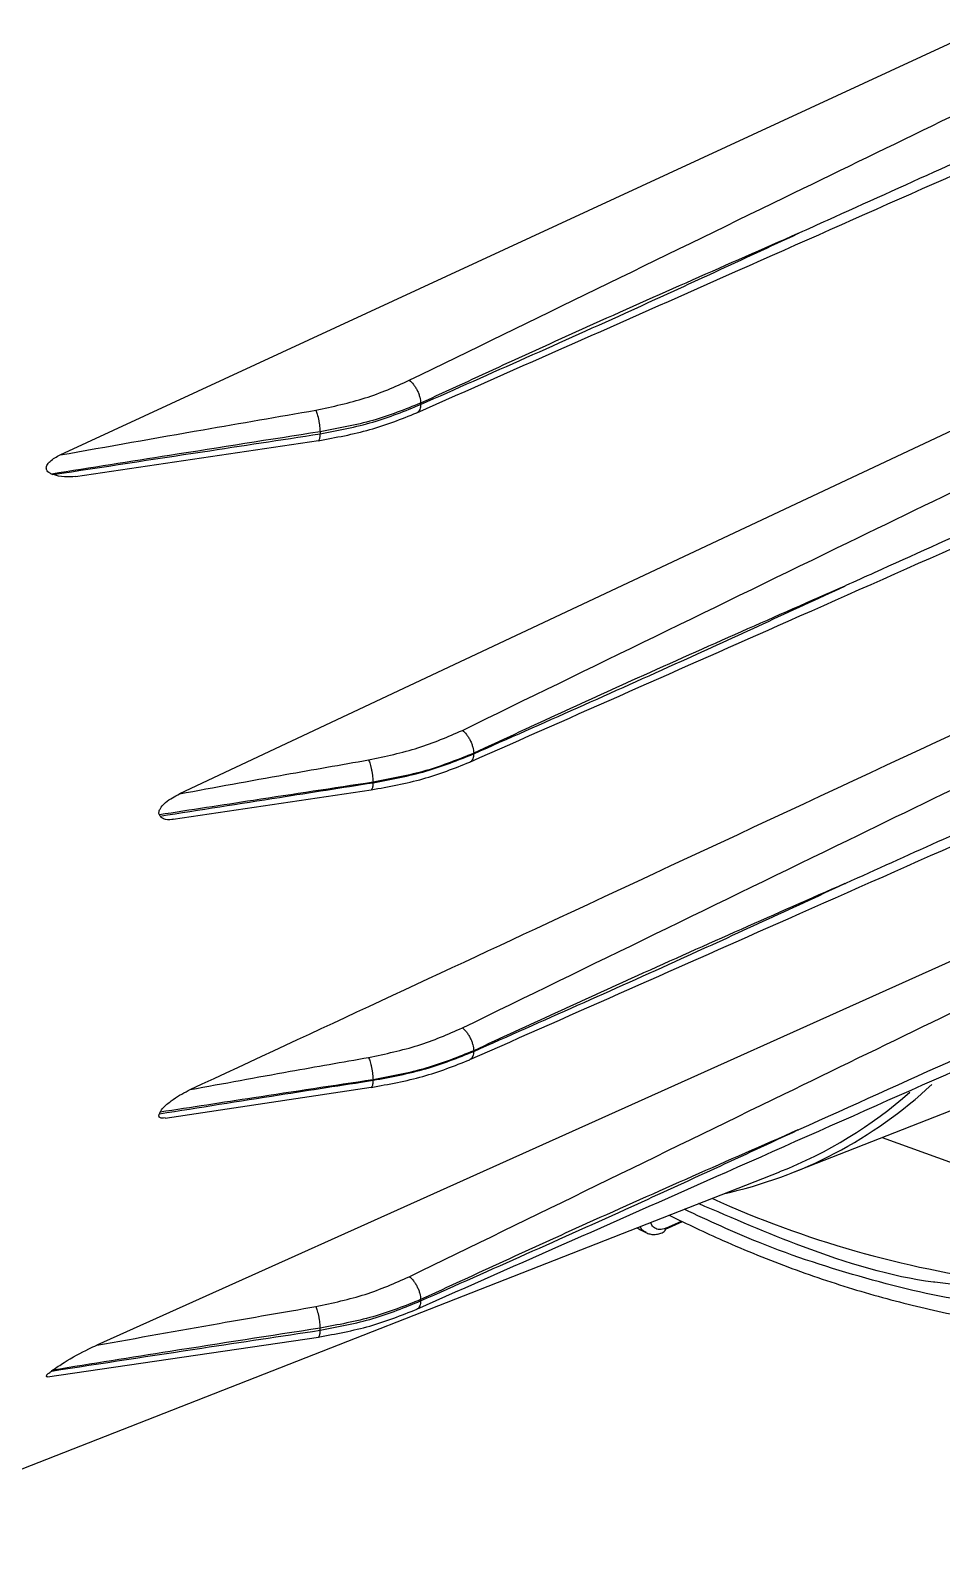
# Model space of a CAD drawing. Extents: x 8 to 113, y 1 to 87.
# Drawn here: x 14.111 to 15.728, y 3.128 to 5.808 of the extents above; entities that cross this region are included whole.
import ezdxf

# ---------------------------------------------------------------- set-up
doc = ezdxf.new("R2010")
doc.units = 0
doc.header["$MEASUREMENT"] = 0
doc.layers.add('OBJECT', color=7, linetype='CONTINUOUS')

msp = doc.modelspace()

# ---------------------------------------------------------------- linework, layer by layer
at = {"layer": 'OBJECT'}
for p, q in [((14.1643, 5.0549), (15.8512, 5.8354)), ((16.001, 5.2182), (14.376, 4.4543)), ((14.8036, 5.1467), (14.8036, 5.1444)), ((14.6252, 5.0961), (14.6252, 5.0923)), ((14.1916, 5.017), (14.6223, 5.0803)), ((14.8976, 4.5262), (14.8976, 4.5251)), ((14.7191, 4.4748), (14.7191, 4.4739)), ((14.3645, 4.409), (14.7161, 4.4614)), ((15.8906, 4.2237), (14.2292, 3.4768)), ((15.4617, 3.7821), (16.3128, 4.1159)), ((14.8976, 3.9976), (14.8976, 3.9988)), ((14.7191, 3.9464), (14.7191, 3.9473)), ((14.3506, 3.8794), (14.7161, 3.934)), ((13.7674, 3.1283), (15.4405, 3.7844)), ((15.2377, 3.6823), (15.2681, 3.696)), ((15.2382, 3.6842), (15.2661, 3.6969)), ((15.8449, 3.5723), (15.7155, 3.5883)), ((14.8036, 3.5554), (14.8036, 3.5577)), ((14.1421, 3.4209), (14.6223, 3.4913)), ((14.6252, 3.5033), (14.6252, 3.5071))]:
    msp.add_line(p, q, dxfattribs=at)
at = {"layer": 'OBJECT', "flags": 128}
msp.add_lwpolyline([(15.6222, 3.8451), (15.7477, 3.7996), (15.8868, 3.7603)], dxfattribs=at)
at = {"layer": 'OBJECT'}
for centre, radius, start, end in [((15.1725, 4.5156), 0.7884, 282.3075, 312.9747), ((15.1574, 4.5065), 0.7755, 291.4046, 311.4728), ((16.0766, 5.4072), 1.8334, 245.6295, 262.5299), ((15.2296, 3.6845), 0.00858, 298.2067, 358.0418)]:
    msp.add_arc(centre, radius, start, end, dxfattribs=at)
for centre, major_axis, start_param, end_param in [((11.3864, 3.7987), (3.3577, 0.6226), 0.533221, 0.534349), ((11.1229, 3.6543), (3.2718, 0.6067), 0.120597, 0.122548), ((11.1229, 3.6543), (3.2718, 0.6067), 6.012015, 6.013966), ((11.3864, 3.7987), (3.3577, 0.6226), 5.600214, 5.601342)]:
    msp.add_ellipse(centre, major_axis=major_axis, ratio=0.401488, start_param=start_param, end_param=end_param, dxfattribs=at)
for points, knots in [([(14.1671, 6.7258), (14.1606, 6.7106), (14.1415, 6.6654), (14.0717, 6.4986), (13.9589, 6.2175), (13.812, 5.8256), (13.7196, 5.5456), (13.6735, 5.4056)], [0, 0, 0, 0, 0.037504, 0.11146, 0.407416, 0.703808, 1, 1, 1, 1]), ([(14.7835, 5.1872), (15.0052, 5.2953), (15.401, 5.4884), (15.7977, 5.6808), (15.9723, 5.7655)], [0, 0, 0, 0, 0.560008, 1, 1, 1, 1]), ([(16.0095, 5.6894), (16.009, 5.6892), (15.9146, 5.6466), (15.7529, 5.5738), (15.575, 5.4935), (15.4904, 5.4553), (15.4731, 5.4475), (15.4725, 5.4472)], [0, 0, 0, 0, 0.002464, 0.527441, 0.903158, 0.997088, 1, 1, 1, 1]), ([(14.797, 5.1297), (14.9799, 5.2107), (15.3813, 5.3884), (15.7823, 5.5664), (16.0005, 5.6633)], [0, 0, 0, 0, 0.455752, 1, 1, 1, 1]), ([(15.4725, 5.4472), (15.3477, 5.3925), (15.1247, 5.2946), (14.9017, 5.1919), (14.8036, 5.1467)], [0, 0, 0, 0, 0.560064, 1, 1, 1, 1]), ([(14.8036, 5.1444), (14.9285, 5.1997), (15.1514, 5.2985), (15.3744, 5.4018), (15.4725, 5.4472)], [0, 0, 0, 0, 0.559937, 1, 1, 1, 1]), ([(14.6176, 5.1343), (14.6475, 5.1407), (14.7072, 5.1535), (14.7581, 5.1759), (14.7835, 5.1872)], [0, 0, 0, 0, 0.501105, 1, 1, 1, 1]), ([(14.7835, 5.1872), (14.786, 5.185), (14.7898, 5.1816), (14.7944, 5.175), (14.7976, 5.1693), (14.8002, 5.1633), (14.8028, 5.1555), (14.8033, 5.1502), (14.8036, 5.1467)], [0, 0, 0, 0, 0.239485, 0.368378, 0.5, 0.631622, 0.760513, 1, 1, 1, 1]), ([(14.8036, 5.1467), (14.7761, 5.1357), (14.7211, 5.1136), (14.6572, 5.1019), (14.6252, 5.0961)], [0, 0, 0, 0, 0.499961, 1, 1, 1, 1]), ([(14.8775, 4.5667), (15.1055, 4.6778), (15.5126, 4.8762), (15.9206, 5.0739), (16.1002, 5.1609)], [0, 0, 0, 0, 0.560008, 1, 1, 1, 1]), ([(14.1643, 5.0549), (14.2488, 5.0699), (14.3998, 5.0966), (14.551, 5.1228), (14.6176, 5.1343)], [0, 0, 0, 0, 0.560013, 1, 1, 1, 1]), ([(14.6176, 5.1343), (14.6185, 5.1321), (14.6199, 5.1286), (14.6216, 5.1221), (14.6228, 5.1167), (14.6238, 5.111), (14.6248, 5.1038), (14.625, 5.0991), (14.6252, 5.0961)], [0, 0, 0, 0, 0.239573, 0.368432, 0.5, 0.63156, 0.76042, 1, 1, 1, 1]), ([(14.6219, 5.0802), (14.6531, 5.0859), (14.7157, 5.0972), (14.7696, 5.1188), (14.7966, 5.1296)], [0, 0, 0, 0, 0.499768, 1, 1, 1, 1]), ([(14.6252, 5.0923), (14.6572, 5.0984), (14.7211, 5.1106), (14.7761, 5.1331), (14.8036, 5.1444)], [0, 0, 0, 0, 0.500039, 1, 1, 1, 1]), ([(14.8036, 5.1444), (14.8033, 5.1412), (14.8028, 5.1364), (14.8002, 5.1322), (14.7984, 5.1303), (14.7972, 5.1299), (14.797, 5.1298)], [0, 0, 0, 0, 0.457536, 0.703791, 0.955244, 1, 1, 1, 1]), ([(14.6252, 5.0961), (14.5363, 5.082), (14.3775, 5.057), (14.2187, 5.0321), (14.1488, 5.0211)], [0, 0, 0, 0, 0.559998, 1, 1, 1, 1]), ([(14.151, 5.0202), (14.2395, 5.0336), (14.3976, 5.0576), (14.5556, 5.0817), (14.6252, 5.0923)], [0, 0, 0, 0, 0.559997, 1, 1, 1, 1]), ([(14.6252, 5.0923), (14.625, 5.0896), (14.6248, 5.0855), (14.6238, 5.0822), (14.623, 5.0807), (14.6224, 5.0805), (14.6222, 5.0805)], [0, 0, 0, 0, 0.428103, 0.658373, 0.893458, 1, 1, 1, 1]), ([(16.1373, 5.0849), (16.1369, 5.0847), (16.0277, 5.0354), (15.8512, 4.9559), (15.6584, 4.8689), (15.5739, 4.8307), (15.5565, 4.8229), (15.556, 4.8226)], [0, 0, 0, 0, 0.002275, 0.563506, 0.91051, 0.997261, 1, 1, 1, 1]), ([(14.1488, 5.0211), (14.1472, 5.0219), (14.1445, 5.0232), (14.1417, 5.0261), (14.1401, 5.0289), (14.1397, 5.0317), (14.1402, 5.0349), (14.1422, 5.0392), (14.1497, 5.0475), (14.158, 5.0517), (14.1643, 5.0549)], [0, 0, 0, 0, 0.113364, 0.188717, 0.241998, 0.295663, 0.342489, 0.417958, 0.560438, 1, 1, 1, 1]), ([(14.891, 4.5105), (15.079, 4.5937), (15.4917, 4.7763), (15.904, 4.9592), (16.1283, 5.0588)], [0, 0, 0, 0, 0.455736, 1, 1, 1, 1]), ([(14.1916, 5.0169), (14.185, 5.0162), (14.1713, 5.0149), (14.1579, 5.0183), (14.151, 5.0202)], [0, 0, 0, 0, 0.4813749, 1, 1, 1, 1]), ([(15.556, 4.8226), (15.4331, 4.7686), (15.2136, 4.672), (14.9941, 4.5708), (14.8976, 4.5262)], [0, 0, 0, 0, 0.560058, 1, 1, 1, 1]), ([(14.8976, 4.5251), (15.0205, 4.5795), (15.2399, 4.6766), (15.4594, 4.778), (15.556, 4.8226)], [0, 0, 0, 0, 0.5599417, 1, 1, 1, 1]), ([(14.3951, 3.93), (14.6203, 4.0348), (15.1598, 4.286), (15.6989, 4.5373), (16.013, 4.6838)], [0, 0, 0, 0, 0.4174352, 1, 1, 1, 1]), ([(14.8775, 4.0392), (15.1055, 4.1503), (15.5126, 4.3487), (15.9206, 4.5465), (16.1002, 4.6335)], [0, 0, 0, 0, 0.560008, 1, 1, 1, 1]), ([(14.7113, 4.5144), (14.7412, 4.5207), (14.8009, 4.5333), (14.852, 4.5556), (14.8775, 4.5667)], [0, 0, 0, 0, 0.5007266, 1, 1, 1, 1]), ([(14.8775, 4.5667), (14.88, 4.5645), (14.8838, 4.5612), (14.8884, 4.5545), (14.8916, 4.5489), (14.8942, 4.5428), (14.8968, 4.535), (14.8973, 4.5297), (14.8976, 4.5262)], [0, 0, 0, 0, 0.2394857, 0.3683804, 0.4999968, 0.631618, 0.7605141, 1, 1, 1, 1]), ([(15.556, 4.2952), (15.5565, 4.2954), (15.6658, 4.3447), (15.8423, 4.4244), (16.0351, 4.5113), (16.1196, 4.5494), (16.1369, 4.5572), (16.1373, 4.5574)], [0, 0, 0, 0, 0.002739, 0.563971, 0.910975, 0.997725, 1, 1, 1, 1]), ([(14.891, 3.983), (15.079, 4.0662), (15.4917, 4.2488), (15.904, 4.4317), (16.1283, 4.5313)], [0, 0, 0, 0, 0.455742, 1, 1, 1, 1]), ([(14.376, 4.4543), (14.4385, 4.4657), (14.5501, 4.4861), (14.662, 4.5058), (14.7113, 4.5144)], [0, 0, 0, 0, 0.560034, 1, 1, 1, 1]), ([(14.7113, 4.5144), (14.7122, 4.5121), (14.7137, 4.5084), (14.7155, 4.5018), (14.7167, 4.4961), (14.7177, 4.4903), (14.7188, 4.4828), (14.719, 4.478), (14.7191, 4.4748)], [0, 0, 0, 0, 0.239579, 0.368437, 0.5, 0.631566, 0.760425, 1, 1, 1, 1]), ([(14.7157, 4.4613), (14.747, 4.4669), (14.8095, 4.4782), (14.8635, 4.4996), (14.8906, 4.5103)], [0, 0, 0, 0, 0.499545, 1, 1, 1, 1]), ([(14.8976, 4.5262), (14.8701, 4.5151), (14.8151, 4.4927), (14.7511, 4.4808), (14.7191, 4.4748)], [0, 0, 0, 0, 0.499957, 1, 1, 1, 1]), ([(14.7191, 4.4739), (14.7511, 4.4798), (14.8151, 4.4918), (14.8701, 4.514), (14.8976, 4.5251)], [0, 0, 0, 0, 0.500043, 1, 1, 1, 1]), ([(14.8976, 4.5251), (14.8973, 4.522), (14.8968, 4.5172), (14.8942, 4.513), (14.8924, 4.511), (14.8911, 4.5106), (14.8909, 4.5106)], [0, 0, 0, 0, 0.4575346, 0.7037789, 0.9552395, 1, 1, 1, 1]), ([(14.7191, 4.4748), (14.6484, 4.464), (14.5222, 4.4449), (14.3959, 4.4255), (14.3404, 4.417)], [0, 0, 0, 0, 0.560003, 1, 1, 1, 1]), ([(14.3404, 4.417), (14.3401, 4.4178), (14.3394, 4.4194), (14.3396, 4.4225), (14.3409, 4.4265), (14.3447, 4.4325), (14.3561, 4.4438), (14.3675, 4.4498), (14.376, 4.4543)], [0, 0, 0, 0, 0.052382, 0.104943, 0.166385, 0.263155, 0.457421, 1, 1, 1, 1]), ([(14.3416, 4.4146), (14.4121, 4.4257), (14.5379, 4.4456), (14.6638, 4.4652), (14.7191, 4.4739)], [0, 0, 0, 0, 0.560005, 1, 1, 1, 1]), ([(14.7191, 4.4739), (14.719, 4.4711), (14.7188, 4.4668), (14.7177, 4.4634), (14.7169, 4.4618), (14.7163, 4.4616), (14.7161, 4.4616)], [0, 0, 0, 0, 0.428171, 0.658463, 0.893592, 1, 1, 1, 1]), ([(14.3645, 4.409), (14.3638, 4.4088), (14.358, 4.4077), (14.3507, 4.4084), (14.3439, 4.4115), (14.3423, 4.4137), (14.3416, 4.4146)], [0, 0, 0, 0, 0.080246, 0.672517, 0.866455, 1, 1, 1, 1]), ([(15.556, 4.2952), (15.4331, 4.2411), (15.2136, 4.1445), (14.9941, 4.0433), (14.8976, 3.9988)], [0, 0, 0, 0, 0.560058, 1, 1, 1, 1]), ([(14.8976, 3.9976), (15.0205, 4.052), (15.2399, 4.1491), (15.4594, 4.2505), (15.556, 4.2952)], [0, 0, 0, 0, 0.5599417, 1, 1, 1, 1]), ([(14.7835, 3.5982), (15.0052, 3.7063), (15.401, 3.8994), (15.7977, 4.0918), (15.9723, 4.1765)], [0, 0, 0, 0, 0.560008, 1, 1, 1, 1]), ([(15.4725, 3.8583), (15.4731, 3.8585), (15.5675, 3.9011), (15.7292, 3.9741), (15.9073, 4.0543), (15.9918, 4.0924), (16.009, 4.1002), (16.0095, 4.1004)], [0, 0, 0, 0, 0.002912, 0.527889, 0.903607, 0.997536, 1, 1, 1, 1]), ([(14.797, 3.5408), (14.9799, 3.6217), (15.3813, 3.7994), (15.7823, 3.9775), (16.0005, 4.0743)], [0, 0, 0, 0, 0.4557568, 1, 1, 1, 1]), ([(14.7113, 3.9869), (14.7412, 3.9932), (14.8009, 4.0058), (14.852, 4.0281), (14.8775, 4.0392)], [0, 0, 0, 0, 0.5007266, 1, 1, 1, 1]), ([(14.8775, 4.0392), (14.88, 4.037), (14.8838, 4.0337), (14.8884, 4.0271), (14.8916, 4.0214), (14.8942, 4.0154), (14.8968, 4.0075), (14.8973, 4.0022), (14.8976, 3.9988)], [0, 0, 0, 0, 0.239486, 0.368381, 0.500001, 0.631618, 0.760514, 1, 1, 1, 1]), ([(14.8976, 3.9988), (14.8701, 3.9876), (14.8151, 3.9652), (14.7511, 3.9533), (14.7191, 3.9473)], [0, 0, 0, 0, 0.499957, 1, 1, 1, 1]), ([(14.7191, 3.9464), (14.7511, 3.9523), (14.8151, 3.9643), (14.8701, 3.9865), (14.8976, 3.9976)], [0, 0, 0, 0, 0.500043, 1, 1, 1, 1]), ([(14.8976, 3.9976), (14.8973, 3.9945), (14.8968, 3.9897), (14.8942, 3.9855), (14.8924, 3.9836), (14.8911, 3.9832), (14.8909, 3.9831)], [0, 0, 0, 0, 0.457534, 0.703788, 0.95524, 1, 1, 1, 1]), ([(14.3951, 3.93), (14.4541, 3.9408), (14.5593, 3.9602), (14.6648, 3.9788), (14.7113, 3.9869)], [0, 0, 0, 0, 0.560038, 1, 1, 1, 1]), ([(14.7113, 3.9869), (14.7122, 3.9846), (14.7137, 3.981), (14.7155, 3.9743), (14.7167, 3.9687), (14.7177, 3.9628), (14.7188, 3.9553), (14.719, 3.9505), (14.7191, 3.9473)], [0, 0, 0, 0, 0.239578, 0.368434, 0.499997, 0.631562, 0.76042, 1, 1, 1, 1]), ([(14.7157, 3.9338), (14.747, 3.9395), (14.8095, 3.9507), (14.8635, 3.9721), (14.8906, 3.9828)], [0, 0, 0, 0, 0.499545, 1, 1, 1, 1]), ([(14.3404, 3.887), (14.4111, 3.8982), (14.5373, 3.9182), (14.6636, 3.9378), (14.7191, 3.9464)], [0, 0, 0, 0, 0.560014, 1, 1, 1, 1]), ([(14.7191, 3.9473), (14.6487, 3.9367), (14.5228, 3.9178), (14.397, 3.8983), (14.3416, 3.8898)], [0, 0, 0, 0, 0.5600153, 1, 1, 1, 1]), ([(14.7191, 3.9464), (14.719, 3.9436), (14.7188, 3.9394), (14.7177, 3.9359), (14.7169, 3.9343), (14.7163, 3.9342), (14.7161, 3.9341)], [0, 0, 0, 0, 0.428168, 0.658458, 0.893585, 1, 1, 1, 1]), ([(14.3416, 3.8898), (14.3424, 3.8912), (14.3446, 3.895), (14.3526, 3.9033), (14.3696, 3.9168), (14.385, 3.9248), (14.3951, 3.93)], [0, 0, 0, 0, 0.0729686, 0.1943384, 0.4686987, 1, 1, 1, 1]), ([(14.3505, 3.8799), (14.3486, 3.8795), (14.3455, 3.8788), (14.3422, 3.8797), (14.3402, 3.8809), (14.3394, 3.8829), (14.3396, 3.885), (14.3402, 3.8864), (14.3404, 3.887)], [0, 0, 0, 0, 0.294941, 0.481428, 0.66914, 0.79386, 0.919276, 1, 1, 1, 1]), ([(15.4725, 3.8583), (15.3477, 3.8035), (15.1247, 3.7056), (14.9017, 3.6029), (14.8036, 3.5577)], [0, 0, 0, 0, 0.560064, 1, 1, 1, 1]), ([(14.8036, 3.5554), (14.9285, 3.6107), (15.1514, 3.7096), (15.3744, 3.8128), (15.4725, 3.8583)], [0, 0, 0, 0, 0.559937, 1, 1, 1, 1]), ([(15.7155, 3.5883), (15.7147, 3.5884), (15.6393, 3.5977), (15.4988, 3.6406), (15.3578, 3.7013), (15.2962, 3.7279)], [0, 0, 0, 0, 0.006244, 0.565994, 1, 1, 1, 1]), ([(15.2445, 3.7071), (15.2761, 3.6918), (15.3489, 3.6567), (15.4623, 3.6117), (15.5847, 3.5706), (15.7059, 3.5394), (15.8005, 3.5201), (15.8537, 3.5147), (15.8677, 3.5133)], [0, 0, 0, 0, 0.148659, 0.342982, 0.537857, 0.733322, 0.929452, 1, 1, 1, 1]), ([(15.8544, 3.5477), (15.8303, 3.5495), (15.7457, 3.5559), (15.5944, 3.5929), (15.4233, 3.647), (15.3146, 3.6974), (15.2706, 3.7178)], [0, 0, 0, 0, 0.130534, 0.457841, 0.780324, 1, 1, 1, 1]), ([(15.187, 3.685), (15.1915, 3.6825), (15.1967, 3.6795), (15.202, 3.6769), (15.2028, 3.6765)], [0, 0, 0, 0, 0.841823, 1, 1, 1, 1]), ([(15.2033, 3.6771), (15.2022, 3.6774), (15.1976, 3.6786), (15.1944, 3.683), (15.193, 3.6872), (15.1929, 3.6874)], [0, 0, 0, 0, 0.218629, 0.969189, 1, 1, 1, 1]), ([(15.2028, 3.6765), (15.2051, 3.6755), (15.2097, 3.6736), (15.2175, 3.6729), (15.2256, 3.6738), (15.231, 3.6759), (15.2337, 3.6769)], [0, 0, 0, 0, 0.253842, 0.505903, 0.754953, 1, 1, 1, 1]), ([(15.2382, 3.6842), (15.2344, 3.6829), (15.2268, 3.6805), (15.218, 3.684), (15.2129, 3.6892), (15.2123, 3.6941), (15.2122, 3.6949)], [0, 0, 0, 0, 0.311221, 0.621441, 0.93206, 1, 1, 1, 1]), ([(14.6176, 3.5454), (14.6475, 3.5517), (14.7072, 3.5645), (14.7581, 3.587), (14.7835, 3.5982)], [0, 0, 0, 0, 0.501105, 1, 1, 1, 1]), ([(14.7835, 3.5982), (14.786, 3.596), (14.7898, 3.5926), (14.7944, 3.586), (14.7976, 3.5803), (14.8002, 3.5743), (14.8028, 3.5665), (14.8033, 3.5612), (14.8036, 3.5577)], [0, 0, 0, 0, 0.239486, 0.368379, 0.5, 0.631622, 0.760508, 1, 1, 1, 1]), ([(14.2292, 3.4768), (14.3016, 3.4898), (14.4309, 3.5129), (14.5606, 3.5354), (14.6176, 3.5454)], [0, 0, 0, 0, 0.560018, 1, 1, 1, 1]), ([(14.6176, 3.5454), (14.6185, 3.5431), (14.6199, 3.5396), (14.6216, 3.5331), (14.6228, 3.5277), (14.6238, 3.5221), (14.6248, 3.5148), (14.625, 3.5101), (14.6252, 3.5071)], [0, 0, 0, 0, 0.239572, 0.368432, 0.499999, 0.63156, 0.760426, 1, 1, 1, 1]), ([(14.6219, 3.4912), (14.6531, 3.4969), (14.7157, 3.5083), (14.7696, 3.5298), (14.7966, 3.5406)], [0, 0, 0, 0, 0.499768, 1, 1, 1, 1]), ([(14.8036, 3.5577), (14.7761, 3.5467), (14.7211, 3.5246), (14.6572, 3.5129), (14.6252, 3.5071)], [0, 0, 0, 0, 0.499961, 1, 1, 1, 1]), ([(14.6252, 3.5033), (14.6572, 3.5094), (14.7211, 3.5216), (14.7761, 3.5441), (14.8036, 3.5554)], [0, 0, 0, 0, 0.500039, 1, 1, 1, 1]), ([(14.8036, 3.5554), (14.8033, 3.5523), (14.8028, 3.5474), (14.8002, 3.5432), (14.7984, 3.5413), (14.7972, 3.5409), (14.797, 3.5408)], [0, 0, 0, 0, 0.457526, 0.703782, 0.955244, 1, 1, 1, 1]), ([(14.1488, 3.4309), (14.2377, 3.4446), (14.3965, 3.469), (14.5553, 3.4928), (14.6252, 3.5033)], [0, 0, 0, 0, 0.560009, 1, 1, 1, 1]), ([(14.6252, 3.5071), (14.5367, 3.4934), (14.3786, 3.4689), (14.2205, 3.4437), (14.151, 3.4325)], [0, 0, 0, 0, 0.560013, 1, 1, 1, 1]), ([(14.6252, 3.5033), (14.625, 3.5006), (14.6248, 3.4965), (14.6238, 3.4932), (14.623, 3.4917), (14.6224, 3.4915), (14.6222, 3.4915)], [0, 0, 0, 0, 0.428107, 0.658372, 0.893452, 1, 1, 1, 1]), ([(14.151, 3.4325), (14.1577, 3.4371), (14.1789, 3.4516), (14.2059, 3.466), (14.2246, 3.4747), (14.2292, 3.4768)], [0, 0, 0, 0, 0.259599, 0.819529, 1, 1, 1, 1]), ([(14.1421, 3.4208), (14.1421, 3.4208), (14.1414, 3.4207), (14.1405, 3.4209), (14.1397, 3.4215), (14.14, 3.4227), (14.1411, 3.4243), (14.1439, 3.4271), (14.1468, 3.4294), (14.1488, 3.4309)], [0, 0, 0, 0, 0.00281, 0.149675, 0.297858, 0.407128, 0.516269, 0.679102, 1, 1, 1, 1])]:
    msp.add_open_spline(points, degree=3, knots=knots, dxfattribs=at)

doc.saveas('drawing.dxf')
